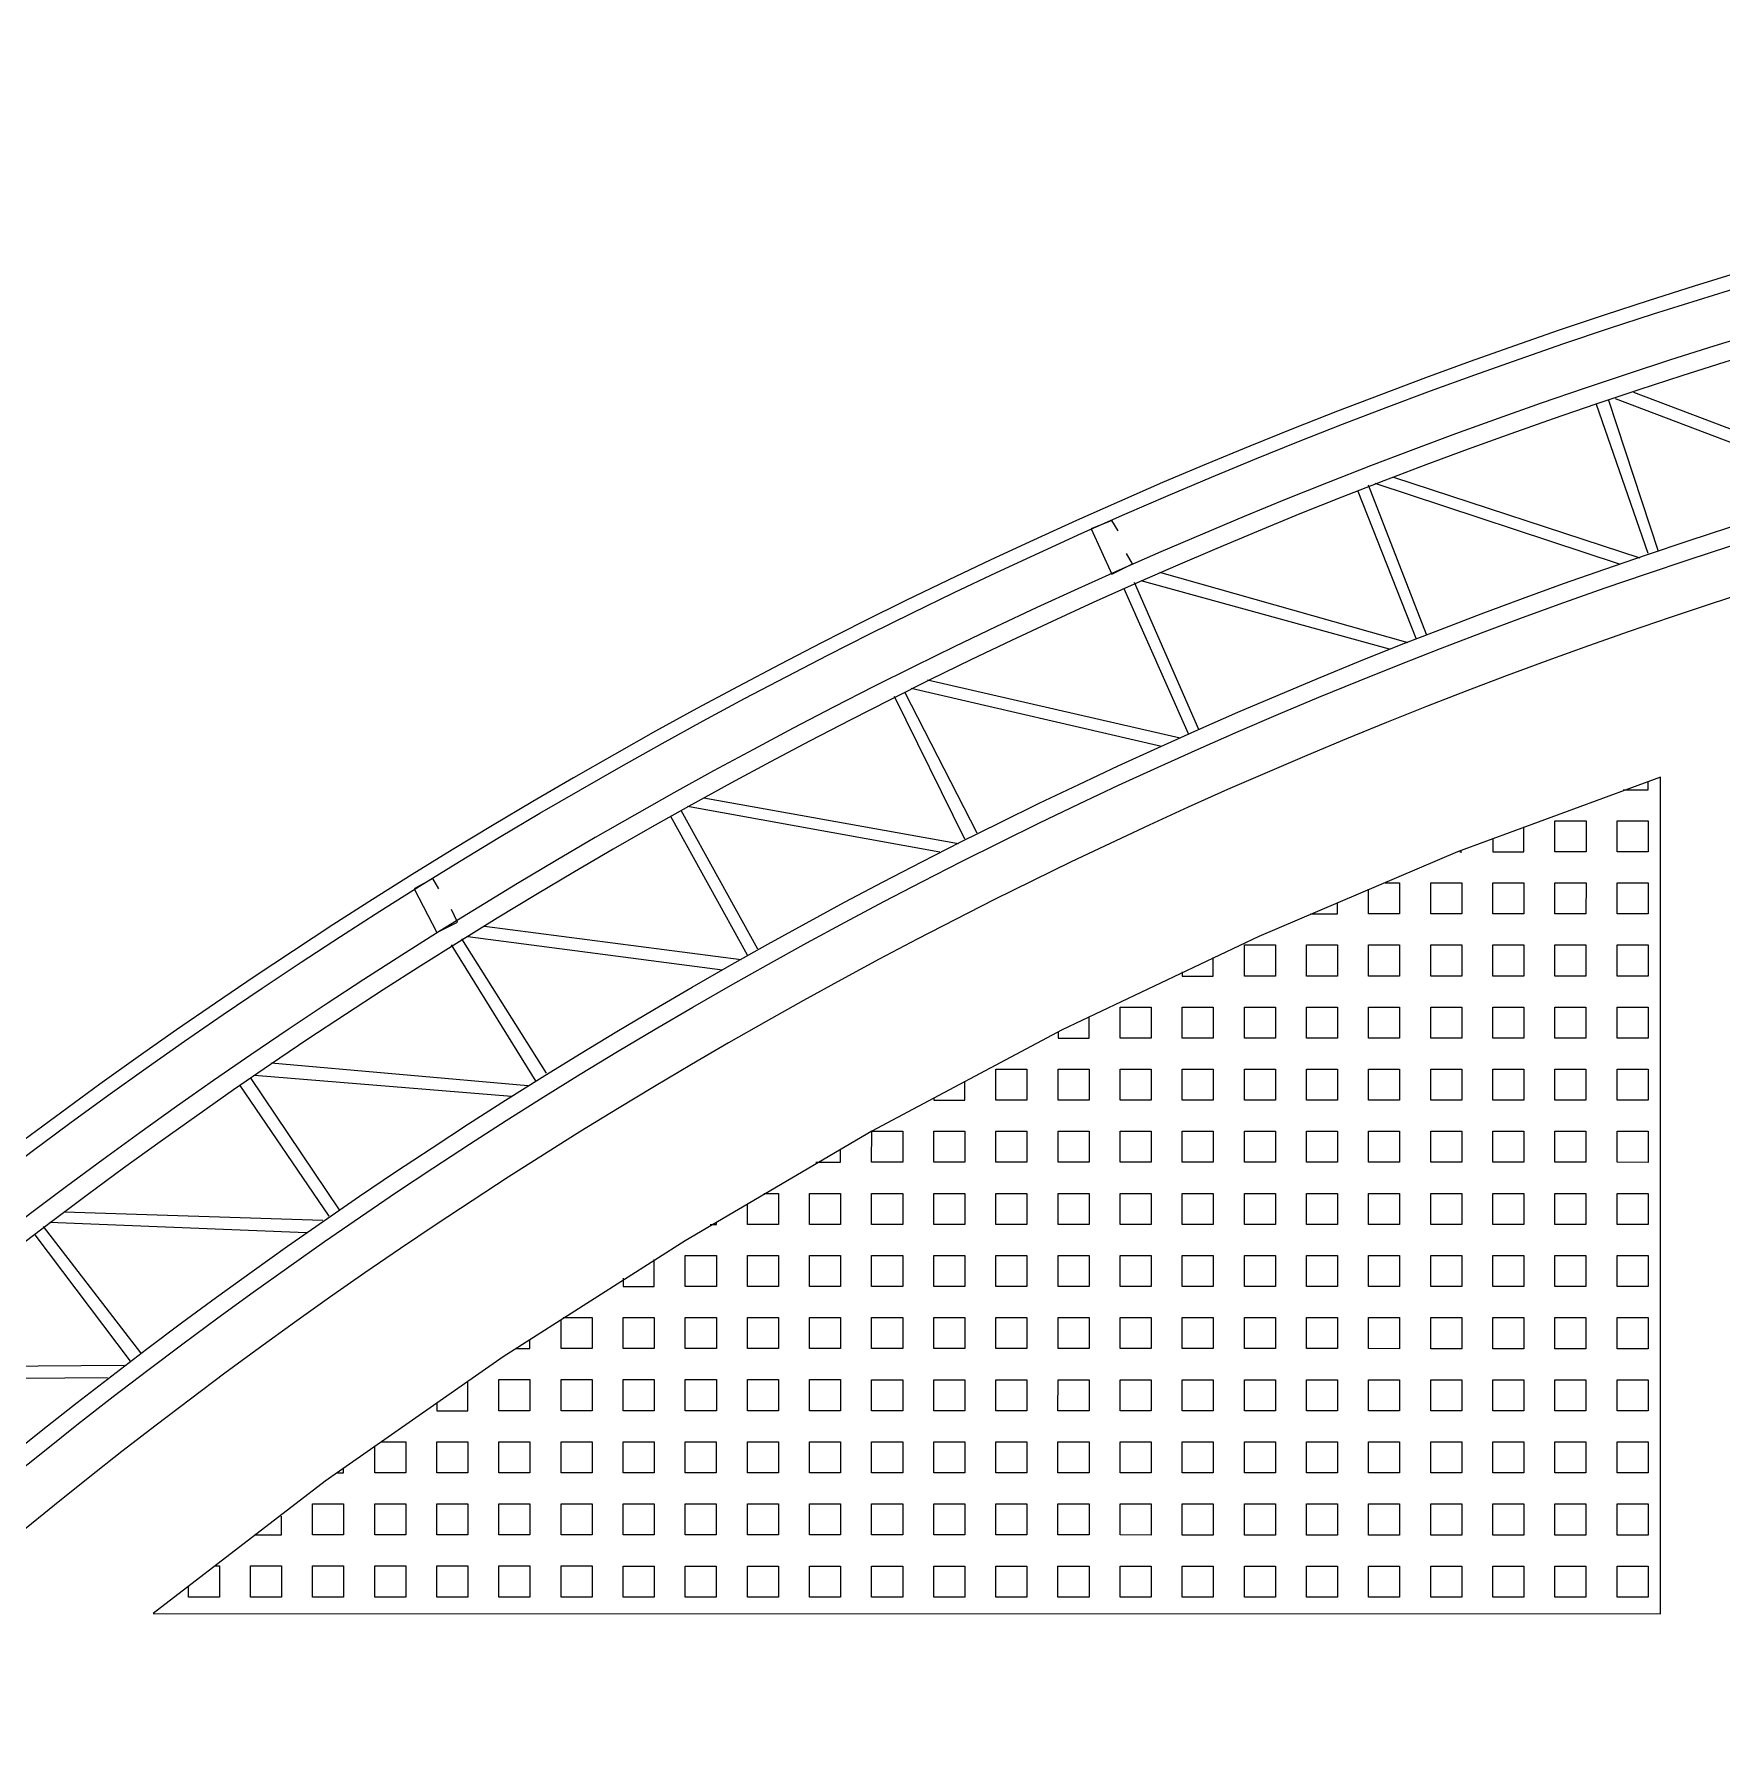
# Model space of a CAD drawing. Extents: x 3377 to 3790, y 1673 to 1846.
# Drawn here: x 3518.542 to 3521.992, y 1742.719 to 1746.203 of the extents above; entities that cross this region are included whole.
import ezdxf

# ---------------------------------------------------------------- set-up
doc = ezdxf.new("R2010")
doc.units = 0
doc.header["$LTSCALE"] = 2
doc.layers.add('PDF7_0', color=7, linetype='Continuous', true_color=0xc6c6c6)
doc.layers.add('PDF7_04-DETALHE', color=7, linetype='Continuous', true_color=0xc6c6c6)

msp = doc.modelspace()

# ---------------------------------------------------------------- linework, layer by layer
at = {"layer": 'PDF7_0', "color": 7, "lineweight": 0}
msp.add_lwpolyline([(3535.3855, 1740.0119), (3535.4109, 1740.0246, 0.281336), (3525.315, 1746.2033, 0.281573), (3515.2182, 1740.026), (3515.2436, 1740.0133, -0.281686), (3525.315, 1746.1737, -0.281456)], format="xyb", close=True, dxfattribs=at)
for points in [[(3535.1359, 1740.2658, 0.27384), (3525.315, 1746.0721, 0.27384), (3515.4933, 1740.2672), (3515.8402, 1740.0725, -0.27356), (3525.3149, 1745.6743, -0.273821), (3534.7846, 1740.0712), (3534.7381, 1740.1558), (3535.0893, 1740.3547), (3535.1359, 1740.2658), (3535.212, 1740.0712)], [(3535.0851, 1740.2828, 0.272189), (3525.315, 1746.0383, 0.272189), (3515.5441, 1740.2841), (3515.8276, 1740.1233, -0.272462), (3525.3149, 1745.7124), (3525.315, 1746.0383), (3525.3149, 1745.7124, -0.272294), (3534.8016, 1740.122)], [(3535.1866, 1740.0712), (3534.7846, 1740.0712), (3534.6704, 1740.0712, 0.272283), (3525.3149, 1745.5728, 0.272349), (3515.9545, 1740.0725), (3515.8402, 1740.0725), (3515.4425, 1740.0725)]]:
    msp.add_lwpolyline(points, format="xyb", dxfattribs=at)
for points in [[(3521.7732, 1745.4588), (3522.264, 1745.2726)], [(3521.8112, 1745.4715), (3522.3021, 1745.2852)], [(3521.8408, 1745.1414), (3521.7351, 1745.4461)], [(3521.862, 1745.1456), (3521.7605, 1745.4545)], [(3521.2823, 1745.2853), (3521.7816, 1745.1203)], [(3521.3204, 1745.298), (3521.8239, 1745.1329)], [(3521.3669, 1744.9679), (3521.2484, 1745.2684)], [(3521.3881, 1744.9764), (3521.2696, 1745.2811)], [(3520.7576, 1745.188), (3520.7449, 1745.2092), (3520.7026, 1745.1923), (3520.7449, 1745.0992), (3520.7872, 1745.1203), (3520.7745, 1745.1415)], [(3520.9226, 1744.7818), (3520.7914, 1745.0822)], [(3520.8041, 1745.0865), (3521.3119, 1744.9468)], [(3520.8422, 1745.1034), (3521.35, 1744.9595)], [(3520.9014, 1744.7733), (3520.7703, 1745.0695)], [(3520.3344, 1744.8665), (3520.8464, 1744.7479)], [(3520.3683, 1744.8834), (3520.8845, 1744.7649)], [(3520.4444, 1744.5576), (3520.3006, 1744.8495)], [(3520.4698, 1744.5702), (3520.3217, 1744.858)], [(3519.8774, 1744.6253), (3520.3936, 1744.5322)], [(3519.9112, 1744.6422), (3520.4317, 1744.5491)], [(3520.0001, 1744.3206), (3519.8435, 1744.6041)], [(3520.0212, 1744.3333), (3519.8647, 1744.6168)], [(3519.3696, 1744.4561), (3519.3569, 1744.4772), (3519.3188, 1744.4561), (3519.3654, 1744.3672), (3519.4077, 1744.3884), (3519.395, 1744.4138)], [(3519.4627, 1744.3799), (3519.9874, 1744.3122)], [(3519.5896, 1744.0795), (3519.4161, 1744.3545)], [(3519.4288, 1744.3587), (3519.9493, 1744.291)], [(3519.5685, 1744.0625), (3519.395, 1744.3418)], [(3519.0268, 1744.1006), (3519.5515, 1744.0541)], [(3519.1664, 1743.8002), (3518.9845, 1744.071)], [(3518.993, 1744.0753), (3519.5177, 1744.0329)], [(3519.1453, 1743.7875), (3518.9634, 1744.0541)], [(3518.6037, 1743.796), (3519.1326, 1743.779)], [(3518.7602, 1743.5083), (3518.5613, 1743.7664)], [(3518.574, 1743.7749), (3519.0987, 1743.7537)], [(3518.739, 1743.4913), (3518.5444, 1743.7495)], [(3518.1974, 1743.4787), (3518.7264, 1743.4829)], [(3518.1678, 1743.4533), (3518.6925, 1743.4575)]]:
    msp.add_lwpolyline(points, dxfattribs=at)
msp.add_lwpolyline([(3518.7856, 1742.9751), (3521.8661, 1742.9749), (3521.8662, 1744.6844), (3521.4515, 1744.5321), (3521.0453, 1744.3586), (3520.6433, 1744.1682), (3520.254, 1743.9609), (3519.8731, 1743.7367), (3519.5007, 1743.4997), (3519.1368, 1743.2459)], close=True, dxfattribs=at)
at = {"layer": 'PDF7_04-DETALHE', "lineweight": 0}
for points in [[(3521.79, 1744.659), (3521.8408, 1744.659), (3521.8408, 1744.6759)], [(3521.5234, 1744.5575), (3521.5234, 1744.5321), (3521.5869, 1744.5321), (3521.5869, 1744.5829)], [(3521.4557, 1744.5321), (3521.46, 1744.5321)], [(3521.46, 1744.5321), (3521.46, 1744.5321)], [(3521.3034, 1744.4686), (3521.333, 1744.4686), (3521.333, 1744.4052), (3521.2695, 1744.4052), (3521.2695, 1744.4559)], [(3521.1511, 1744.4052), (3521.2061, 1744.4052), (3521.2061, 1744.4263)], [(3520.8887, 1744.2867), (3520.8887, 1744.2782), (3520.9522, 1744.2782), (3520.9522, 1744.3163)], [(3520.6348, 1744.164), (3520.6348, 1744.1513), (3520.6983, 1744.1513), (3520.6983, 1744.1936)], [(3520.3809, 1744.0286), (3520.3809, 1744.0244), (3520.4444, 1744.0244), (3520.4444, 1744.0625)], [(3520.1397, 1743.8975), (3520.1905, 1743.8975), (3520.1905, 1743.9228)], [(3520.0339, 1743.834), (3520.0635, 1743.834), (3520.0635, 1743.7705), (3520.0001, 1743.7705), (3520.0001, 1743.8128)], [(3519.9239, 1743.7705), (3519.9366, 1743.7705), (3519.9366, 1743.7748)], [(3519.7462, 1743.6605), (3519.7462, 1743.6436), (3519.8096, 1743.6436), (3519.8096, 1743.6986)], [(3519.6234, 1743.5801), (3519.6827, 1743.5801), (3519.6827, 1743.5167), (3519.6192, 1743.5167), (3519.6192, 1743.5759)], [(3519.5261, 1743.5167), (3519.5557, 1743.5167), (3519.5557, 1743.5336)], [(3519.3653, 1743.4067), (3519.3653, 1743.3897), (3519.4288, 1743.3897), (3519.4288, 1743.449)], [(3519.251, 1743.3263), (3519.3018, 1743.3263), (3519.3018, 1743.2628), (3519.2383, 1743.2628), (3519.2384, 1743.3178)], [(3519.1622, 1743.2628), (3519.1749, 1743.2628), (3519.1749, 1743.2713)], [(3518.9929, 1743.1359), (3519.0479, 1743.1359), (3519.0479, 1743.174)], [(3518.9125, 1743.0724), (3518.921, 1743.0724), (3518.921, 1743.0089), (3518.8575, 1743.0089), (3518.8575, 1743.0301)]]:
    msp.add_lwpolyline(points, dxfattribs=at)
for points in [[(3521.7139, 1744.5956), (3521.7139, 1744.5321), (3521.6504, 1744.5321), (3521.6504, 1744.5956)], [(3521.8408, 1744.5955), (3521.8408, 1744.5321), (3521.7773, 1744.5321), (3521.7773, 1744.5955)], [(3521.46, 1744.4686), (3521.46, 1744.4052), (3521.3965, 1744.4052), (3521.3965, 1744.4686)], [(3521.5869, 1744.4686), (3521.5869, 1744.4051), (3521.5234, 1744.4051), (3521.5234, 1744.4686)], [(3521.7139, 1744.4686), (3521.7138, 1744.4051), (3521.6504, 1744.4051), (3521.6504, 1744.4686)], [(3521.8408, 1744.4686), (3521.8408, 1744.4051), (3521.7773, 1744.4051), (3521.7773, 1744.4686)], [(3521.0791, 1744.3417), (3521.0791, 1744.2782), (3521.0156, 1744.2782), (3521.0156, 1744.3417)], [(3521.2061, 1744.3417), (3521.2061, 1744.2782), (3521.1426, 1744.2782), (3521.1426, 1744.3417)], [(3521.333, 1744.3417), (3521.333, 1744.2782), (3521.2695, 1744.2782), (3521.2695, 1744.3417)], [(3521.46, 1744.3417), (3521.4599, 1744.2782), (3521.3965, 1744.2782), (3521.3965, 1744.3417)], [(3521.5869, 1744.3417), (3521.5869, 1744.2782), (3521.5234, 1744.2782), (3521.5234, 1744.3417)], [(3521.7138, 1744.3417), (3521.7138, 1744.2782), (3521.6504, 1744.2782), (3521.6504, 1744.3417)], [(3521.8408, 1744.3417), (3521.8408, 1744.2782), (3521.7773, 1744.2782), (3521.7773, 1744.3417)], [(3520.8252, 1744.2148), (3520.8252, 1744.1513), (3520.7617, 1744.1513), (3520.7617, 1744.2148)], [(3520.9522, 1744.2148), (3520.9522, 1744.1513), (3520.8887, 1744.1513), (3520.8887, 1744.2148)], [(3521.0791, 1744.2148), (3521.0791, 1744.1513), (3521.0156, 1744.1513), (3521.0156, 1744.2148)], [(3521.2061, 1744.2148), (3521.2061, 1744.1513), (3521.1426, 1744.1513), (3521.1426, 1744.2148)], [(3521.333, 1744.2147), (3521.333, 1744.1513), (3521.2695, 1744.1513), (3521.2695, 1744.2147)], [(3521.4599, 1744.2147), (3521.4599, 1744.1513), (3521.3965, 1744.1513), (3521.3965, 1744.2147)], [(3521.5869, 1744.2147), (3521.5869, 1744.1513), (3521.5234, 1744.1513), (3521.5234, 1744.2147)], [(3521.7138, 1744.2147), (3521.7138, 1744.1512), (3521.6504, 1744.1513), (3521.6504, 1744.2147)], [(3521.8408, 1744.2147), (3521.8408, 1744.1512), (3521.7773, 1744.1512), (3521.7773, 1744.2147)], [(3520.5713, 1744.0879), (3520.5713, 1744.0244), (3520.5078, 1744.0244), (3520.5079, 1744.0879)], [(3520.6983, 1744.0878), (3520.6983, 1744.0244), (3520.6348, 1744.0244), (3520.6348, 1744.0878)], [(3520.8252, 1744.0878), (3520.8252, 1744.0244), (3520.7617, 1744.0244), (3520.7617, 1744.0878)], [(3520.9522, 1744.0878), (3520.9522, 1744.0244), (3520.8887, 1744.0244), (3520.8887, 1744.0878)], [(3521.0791, 1744.0878), (3521.0791, 1744.0243), (3521.0156, 1744.0243), (3521.0156, 1744.0878)], [(3521.206, 1744.0878), (3521.206, 1744.0243), (3521.1426, 1744.0243), (3521.1426, 1744.0878)], [(3521.333, 1744.0878), (3521.333, 1744.0243), (3521.2695, 1744.0243), (3521.2695, 1744.0878)], [(3521.4599, 1744.0878), (3521.4599, 1744.0243), (3521.3965, 1744.0243), (3521.3965, 1744.0878)], [(3521.5869, 1744.0878), (3521.5869, 1744.0243), (3521.5234, 1744.0243), (3521.5234, 1744.0878)], [(3521.7138, 1744.0878), (3521.7138, 1744.0243), (3521.6503, 1744.0243), (3521.6504, 1744.0878)], [(3521.8408, 1744.0878), (3521.8408, 1744.0243), (3521.7773, 1744.0243), (3521.7773, 1744.0878)], [(3520.3174, 1743.9609), (3520.3174, 1743.8975), (3520.2539, 1743.8975), (3520.254, 1743.9609)], [(3520.4444, 1743.9609), (3520.4444, 1743.8974), (3520.3809, 1743.8974), (3520.3809, 1743.9609)], [(3520.5713, 1743.9609), (3520.5713, 1743.8974), (3520.5078, 1743.8974), (3520.5078, 1743.9609)], [(3520.6983, 1743.9609), (3520.6983, 1743.8974), (3520.6348, 1743.8974), (3520.6348, 1743.9609)], [(3520.8252, 1743.9609), (3520.8252, 1743.8974), (3520.7617, 1743.8974), (3520.7617, 1743.9609)], [(3520.9521, 1743.9609), (3520.9521, 1743.8974), (3520.8887, 1743.8974), (3520.8887, 1743.9609)], [(3521.0791, 1743.9609), (3521.0791, 1743.8974), (3521.0156, 1743.8974), (3521.0156, 1743.9609)], [(3521.206, 1743.9609), (3521.206, 1743.8974), (3521.1426, 1743.8974), (3521.1426, 1743.9609)], [(3521.333, 1743.9609), (3521.333, 1743.8974), (3521.2695, 1743.8974), (3521.2695, 1743.9609)], [(3521.4599, 1743.9608), (3521.4599, 1743.8974), (3521.3965, 1743.8974), (3521.3965, 1743.9609)], [(3521.5869, 1743.9608), (3521.5869, 1743.8974), (3521.5234, 1743.8974), (3521.5234, 1743.9608)], [(3521.7138, 1743.9608), (3521.7138, 1743.8974), (3521.6503, 1743.8974), (3521.6503, 1743.9608)], [(3521.8408, 1743.9608), (3521.8408, 1743.8973), (3521.7773, 1743.8974), (3521.7773, 1743.9608)], [(3520.1905, 1743.834), (3520.1905, 1743.7705), (3520.127, 1743.7705), (3520.127, 1743.834)], [(3520.3174, 1743.834), (3520.3174, 1743.7705), (3520.2539, 1743.7705), (3520.2539, 1743.834)], [(3520.4444, 1743.834), (3520.4444, 1743.7705), (3520.3809, 1743.7705), (3520.3809, 1743.834)], [(3520.5713, 1743.834), (3520.5713, 1743.7705), (3520.5078, 1743.7705), (3520.5078, 1743.834)], [(3520.6983, 1743.834), (3520.6982, 1743.7705), (3520.6348, 1743.7705), (3520.6348, 1743.834)], [(3520.8252, 1743.8339), (3520.8252, 1743.7705), (3520.7617, 1743.7705), (3520.7617, 1743.8339)], [(3520.9521, 1743.8339), (3520.9521, 1743.7705), (3520.8887, 1743.7705), (3520.8887, 1743.8339)], [(3521.0791, 1743.8339), (3521.0791, 1743.7705), (3521.0156, 1743.7705), (3521.0156, 1743.8339)], [(3521.206, 1743.8339), (3521.206, 1743.7704), (3521.1426, 1743.7705), (3521.1426, 1743.8339)], [(3521.333, 1743.8339), (3521.333, 1743.7704), (3521.2695, 1743.7704), (3521.2695, 1743.8339)], [(3521.4599, 1743.8339), (3521.4599, 1743.7704), (3521.3964, 1743.7704), (3521.3964, 1743.8339)], [(3521.5869, 1743.8339), (3521.5869, 1743.7704), (3521.5234, 1743.7704), (3521.5234, 1743.8339)], [(3521.7138, 1743.8339), (3521.7138, 1743.7704), (3521.6503, 1743.7704), (3521.6503, 1743.8339)], [(3521.8408, 1743.8339), (3521.8407, 1743.7704), (3521.7773, 1743.7704), (3521.7773, 1743.8339)], [(3519.9366, 1743.7071), (3519.9366, 1743.6436), (3519.8731, 1743.6436), (3519.8731, 1743.7071)], [(3520.0635, 1743.7071), (3520.0635, 1743.6436), (3520, 1743.6436), (3520, 1743.7071)], [(3520.1905, 1743.707), (3520.1905, 1743.6436), (3520.127, 1743.6436), (3520.127, 1743.707)], [(3520.3174, 1743.707), (3520.3174, 1743.6436), (3520.2539, 1743.6436), (3520.2539, 1743.707)], [(3520.4444, 1743.707), (3520.4443, 1743.6436), (3520.3809, 1743.6436), (3520.3809, 1743.707)], [(3520.5713, 1743.707), (3520.5713, 1743.6435), (3520.5078, 1743.6435), (3520.5078, 1743.707)], [(3520.6982, 1743.707), (3520.6982, 1743.6435), (3520.6348, 1743.6435), (3520.6348, 1743.707)], [(3520.8252, 1743.707), (3520.8252, 1743.6435), (3520.7617, 1743.6435), (3520.7617, 1743.707)], [(3520.9521, 1743.707), (3520.9521, 1743.6435), (3520.8887, 1743.6435), (3520.8887, 1743.707)], [(3521.0791, 1743.707), (3521.0791, 1743.6435), (3521.0156, 1743.6435), (3521.0156, 1743.707)], [(3521.206, 1743.707), (3521.206, 1743.6435), (3521.1425, 1743.6435), (3521.1425, 1743.707)], [(3521.333, 1743.707), (3521.333, 1743.6435), (3521.2695, 1743.6435), (3521.2695, 1743.707)], [(3521.4599, 1743.707), (3521.4599, 1743.6435), (3521.3964, 1743.6435), (3521.3964, 1743.707)], [(3521.5869, 1743.7069), (3521.5869, 1743.6435), (3521.5234, 1743.6435), (3521.5234, 1743.707)], [(3521.7138, 1743.7069), (3521.7138, 1743.6435), (3521.6503, 1743.6435), (3521.6503, 1743.7069)], [(3521.8407, 1743.7069), (3521.8407, 1743.6435), (3521.7773, 1743.6435), (3521.7773, 1743.7069)], [(3519.8096, 1743.5801), (3519.8096, 1743.5167), (3519.7461, 1743.5167), (3519.7461, 1743.5801)], [(3519.9366, 1743.5801), (3519.9366, 1743.5166), (3519.8731, 1743.5166), (3519.8731, 1743.5801)], [(3520.0635, 1743.5801), (3520.0635, 1743.5166), (3520, 1743.5166), (3520, 1743.5801)], [(3520.1905, 1743.5801), (3520.1905, 1743.5166), (3520.127, 1743.5166), (3520.127, 1743.5801)], [(3520.3174, 1743.5801), (3520.3174, 1743.5166), (3520.2539, 1743.5166), (3520.2539, 1743.5801)], [(3520.4443, 1743.5801), (3520.4443, 1743.5166), (3520.3809, 1743.5166), (3520.3809, 1743.5801)], [(3520.5713, 1743.5801), (3520.5713, 1743.5166), (3520.5078, 1743.5166), (3520.5078, 1743.5801)], [(3520.6982, 1743.5801), (3520.6982, 1743.5166), (3520.6348, 1743.5166), (3520.6348, 1743.5801)], [(3520.8252, 1743.5801), (3520.8252, 1743.5166), (3520.7617, 1743.5166), (3520.7617, 1743.5801)], [(3520.9521, 1743.58), (3520.9521, 1743.5166), (3520.8886, 1743.5166), (3520.8887, 1743.5801)], [(3521.0791, 1743.58), (3521.0791, 1743.5166), (3521.0156, 1743.5166), (3521.0156, 1743.58)], [(3521.206, 1743.58), (3521.206, 1743.5166), (3521.1425, 1743.5166), (3521.1425, 1743.58)], [(3521.333, 1743.58), (3521.333, 1743.5165), (3521.2695, 1743.5166), (3521.2695, 1743.58)], [(3521.4599, 1743.58), (3521.4599, 1743.5165), (3521.3964, 1743.5165), (3521.3964, 1743.58)], [(3521.5868, 1743.58), (3521.5868, 1743.5165), (3521.5234, 1743.5165), (3521.5234, 1743.58)], [(3521.7138, 1743.58), (3521.7138, 1743.5165), (3521.6503, 1743.5165), (3521.6503, 1743.58)], [(3521.8407, 1743.58), (3521.8407, 1743.5165), (3521.7773, 1743.5165), (3521.7773, 1743.58)], [(3519.5557, 1743.4532), (3519.5557, 1743.3897), (3519.4922, 1743.3897), (3519.4923, 1743.4532)], [(3519.6827, 1743.4532), (3519.6827, 1743.3897), (3519.6192, 1743.3897), (3519.6192, 1743.4532)], [(3519.8096, 1743.4532), (3519.8096, 1743.3897), (3519.7461, 1743.3897), (3519.7461, 1743.4532)], [(3519.9366, 1743.4532), (3519.9366, 1743.3897), (3519.8731, 1743.3897), (3519.8731, 1743.4532)], [(3520.0635, 1743.4532), (3520.0635, 1743.3897), (3520, 1743.3897), (3520, 1743.4532)], [(3520.1904, 1743.4532), (3520.1904, 1743.3897), (3520.127, 1743.3897), (3520.127, 1743.4532)], [(3520.3174, 1743.4531), (3520.3174, 1743.3897), (3520.2539, 1743.3897), (3520.2539, 1743.4531)], [(3520.4443, 1743.4531), (3520.4443, 1743.3897), (3520.3809, 1743.3897), (3520.3809, 1743.4531)], [(3520.5713, 1743.4531), (3520.5713, 1743.3897), (3520.5078, 1743.3897), (3520.5078, 1743.4531)], [(3520.6982, 1743.4531), (3520.6982, 1743.3896), (3520.6347, 1743.3897), (3520.6348, 1743.4531)], [(3520.8252, 1743.4531), (3520.8252, 1743.3896), (3520.7617, 1743.3896), (3520.7617, 1743.4531)], [(3520.9521, 1743.4531), (3520.9521, 1743.3896), (3520.8886, 1743.3896), (3520.8886, 1743.4531)], [(3521.0791, 1743.4531), (3521.0791, 1743.3896), (3521.0156, 1743.3896), (3521.0156, 1743.4531)], [(3521.206, 1743.4531), (3521.206, 1743.3896), (3521.1425, 1743.3896), (3521.1425, 1743.4531)], [(3521.3329, 1743.4531), (3521.3329, 1743.3896), (3521.2695, 1743.3896), (3521.2695, 1743.4531)], [(3521.4599, 1743.4531), (3521.4599, 1743.3896), (3521.3964, 1743.3896), (3521.3964, 1743.4531)], [(3521.5868, 1743.4531), (3521.5868, 1743.3896), (3521.5234, 1743.3896), (3521.5234, 1743.4531)], [(3521.7138, 1743.4531), (3521.7138, 1743.3896), (3521.6503, 1743.3896), (3521.6503, 1743.4531)], [(3521.8407, 1743.453), (3521.8407, 1743.3896), (3521.7773, 1743.3896), (3521.7773, 1743.453)], [(3519.4288, 1743.3263), (3519.4288, 1743.2628), (3519.3653, 1743.2628), (3519.3653, 1743.3263)], [(3519.5557, 1743.3263), (3519.5557, 1743.2628), (3519.4922, 1743.2628), (3519.4922, 1743.3263)], [(3519.6827, 1743.3262), (3519.6827, 1743.2628), (3519.6192, 1743.2628), (3519.6192, 1743.3262)], [(3519.8096, 1743.3262), (3519.8096, 1743.2628), (3519.7461, 1743.2628), (3519.7461, 1743.3262)], [(3519.9365, 1743.3262), (3519.9365, 1743.2628), (3519.8731, 1743.2628), (3519.8731, 1743.3262)], [(3520.0635, 1743.3262), (3520.0635, 1743.2627), (3520, 1743.2627), (3520, 1743.3262)], [(3520.1904, 1743.3262), (3520.1904, 1743.2627), (3520.127, 1743.2627), (3520.127, 1743.3262)], [(3520.3174, 1743.3262), (3520.3174, 1743.2627), (3520.2539, 1743.2627), (3520.2539, 1743.3262)], [(3520.4443, 1743.3262), (3520.4443, 1743.2627), (3520.3809, 1743.2627), (3520.3809, 1743.3262)], [(3520.5713, 1743.3262), (3520.5713, 1743.2627), (3520.5078, 1743.2627), (3520.5078, 1743.3262)], [(3520.6982, 1743.3262), (3520.6982, 1743.2627), (3520.6347, 1743.2627), (3520.6347, 1743.3262)], [(3520.8252, 1743.3262), (3520.8252, 1743.2627), (3520.7617, 1743.2627), (3520.7617, 1743.3262)], [(3520.9521, 1743.3262), (3520.9521, 1743.2627), (3520.8886, 1743.2627), (3520.8886, 1743.3262)], [(3521.0791, 1743.3261), (3521.079, 1743.2627), (3521.0156, 1743.2627), (3521.0156, 1743.3262)], [(3521.206, 1743.3261), (3521.206, 1743.2627), (3521.1425, 1743.2627), (3521.1425, 1743.3261)], [(3521.3329, 1743.3261), (3521.3329, 1743.2627), (3521.2695, 1743.2627), (3521.2695, 1743.3261)], [(3521.4599, 1743.3261), (3521.4599, 1743.2627), (3521.3964, 1743.2627), (3521.3964, 1743.3261)], [(3521.5868, 1743.3261), (3521.5868, 1743.2626), (3521.5234, 1743.2626), (3521.5234, 1743.3261)], [(3521.7138, 1743.3261), (3521.7138, 1743.2626), (3521.6503, 1743.2626), (3521.6503, 1743.3261)], [(3521.8407, 1743.3261), (3521.8407, 1743.2626), (3521.7772, 1743.2626), (3521.7772, 1743.3261)], [(3519.1749, 1743.1993), (3519.1749, 1743.1359), (3519.1114, 1743.1359), (3519.1114, 1743.1993)], [(3519.3018, 1743.1993), (3519.3018, 1743.1359), (3519.2383, 1743.1359), (3519.2383, 1743.1993)], [(3519.4288, 1743.1993), (3519.4288, 1743.1358), (3519.3653, 1743.1358), (3519.3653, 1743.1993)], [(3519.5557, 1743.1993), (3519.5557, 1743.1358), (3519.4922, 1743.1358), (3519.4922, 1743.1993)], [(3519.6827, 1743.1993), (3519.6826, 1743.1358), (3519.6192, 1743.1358), (3519.6192, 1743.1993)], [(3519.8096, 1743.1993), (3519.8096, 1743.1358), (3519.7461, 1743.1358), (3519.7461, 1743.1993)], [(3519.9365, 1743.1993), (3519.9365, 1743.1358), (3519.8731, 1743.1358), (3519.8731, 1743.1993)], [(3520.0635, 1743.1993), (3520.0635, 1743.1358), (3520, 1743.1358), (3520, 1743.1993)], [(3520.1904, 1743.1993), (3520.1904, 1743.1358), (3520.127, 1743.1358), (3520.127, 1743.1993)], [(3520.3174, 1743.1993), (3520.3174, 1743.1358), (3520.2539, 1743.1358), (3520.2539, 1743.1993)], [(3520.4443, 1743.1992), (3520.4443, 1743.1358), (3520.3808, 1743.1358), (3520.3808, 1743.1993)], [(3520.5713, 1743.1992), (3520.5713, 1743.1358), (3520.5078, 1743.1358), (3520.5078, 1743.1992)], [(3520.6982, 1743.1992), (3520.6982, 1743.1358), (3520.6347, 1743.1358), (3520.6347, 1743.1992)], [(3520.8252, 1743.1992), (3520.8251, 1743.1357), (3520.7617, 1743.1358), (3520.7617, 1743.1992)], [(3520.9521, 1743.1992), (3520.9521, 1743.1357), (3520.8886, 1743.1357), (3520.8886, 1743.1992)], [(3521.079, 1743.1992), (3521.079, 1743.1357), (3521.0156, 1743.1357), (3521.0156, 1743.1992)], [(3521.206, 1743.1992), (3521.206, 1743.1357), (3521.1425, 1743.1357), (3521.1425, 1743.1992)], [(3521.3329, 1743.1992), (3521.3329, 1743.1357), (3521.2695, 1743.1357), (3521.2695, 1743.1992)], [(3521.4599, 1743.1992), (3521.4599, 1743.1357), (3521.3964, 1743.1357), (3521.3964, 1743.1992)], [(3521.5868, 1743.1992), (3521.5868, 1743.1357), (3521.5233, 1743.1357), (3521.5233, 1743.1992)], [(3521.7138, 1743.1992), (3521.7138, 1743.1357), (3521.6503, 1743.1357), (3521.6503, 1743.1992)], [(3521.8407, 1743.1992), (3521.8407, 1743.1357), (3521.7772, 1743.1357), (3521.7772, 1743.1992)], [(3519.0479, 1743.0724), (3519.0479, 1743.0089), (3518.9844, 1743.0089), (3518.9844, 1743.0724)], [(3519.1749, 1743.0724), (3519.1749, 1743.0089), (3519.1114, 1743.0089), (3519.1114, 1743.0724)], [(3519.3018, 1743.0724), (3519.3018, 1743.0089), (3519.2383, 1743.0089), (3519.2383, 1743.0724)], [(3519.4288, 1743.0724), (3519.4287, 1743.0089), (3519.3653, 1743.0089), (3519.3653, 1743.0724)], [(3519.5557, 1743.0724), (3519.5557, 1743.0089), (3519.4922, 1743.0089), (3519.4922, 1743.0724)], [(3519.6826, 1743.0724), (3519.6826, 1743.0089), (3519.6192, 1743.0089), (3519.6192, 1743.0724)], [(3519.8096, 1743.0723), (3519.8096, 1743.0089), (3519.7461, 1743.0089), (3519.7461, 1743.0723)], [(3519.9365, 1743.0723), (3519.9365, 1743.0089), (3519.8731, 1743.0089), (3519.8731, 1743.0723)], [(3520.0635, 1743.0723), (3520.0635, 1743.0089), (3520, 1743.0089), (3520, 1743.0723)], [(3520.1904, 1743.0723), (3520.1904, 1743.0088), (3520.1269, 1743.0089), (3520.1269, 1743.0723)], [(3520.3174, 1743.0723), (3520.3174, 1743.0088), (3520.2539, 1743.0088), (3520.2539, 1743.0723)], [(3520.4443, 1743.0723), (3520.4443, 1743.0088), (3520.3808, 1743.0088), (3520.3808, 1743.0723)], [(3520.5713, 1743.0723), (3520.5713, 1743.0088), (3520.5078, 1743.0088), (3520.5078, 1743.0723)], [(3520.6982, 1743.0723), (3520.6982, 1743.0088), (3520.6347, 1743.0088), (3520.6347, 1743.0723)], [(3520.8251, 1743.0723), (3520.8251, 1743.0088), (3520.7617, 1743.0088), (3520.7617, 1743.0723)], [(3520.9521, 1743.0723), (3520.9521, 1743.0088), (3520.8886, 1743.0088), (3520.8886, 1743.0723)], [(3521.079, 1743.0723), (3521.079, 1743.0088), (3521.0156, 1743.0088), (3521.0156, 1743.0723)], [(3521.206, 1743.0723), (3521.206, 1743.0088), (3521.1425, 1743.0088), (3521.1425, 1743.0723)], [(3521.3329, 1743.0722), (3521.3329, 1743.0088), (3521.2694, 1743.0088), (3521.2695, 1743.0722)], [(3521.4599, 1743.0722), (3521.4599, 1743.0088), (3521.3964, 1743.0088), (3521.3964, 1743.0722)], [(3521.5868, 1743.0722), (3521.5868, 1743.0088), (3521.5233, 1743.0088), (3521.5233, 1743.0722)], [(3521.7138, 1743.0722), (3521.7138, 1743.0087), (3521.6503, 1743.0087), (3521.6503, 1743.0722)], [(3521.8407, 1743.0722), (3521.8407, 1743.0087), (3521.7772, 1743.0087), (3521.7772, 1743.0722)]]:
    msp.add_lwpolyline(points, close=True, dxfattribs=at)

doc.saveas('drawing.dxf')
